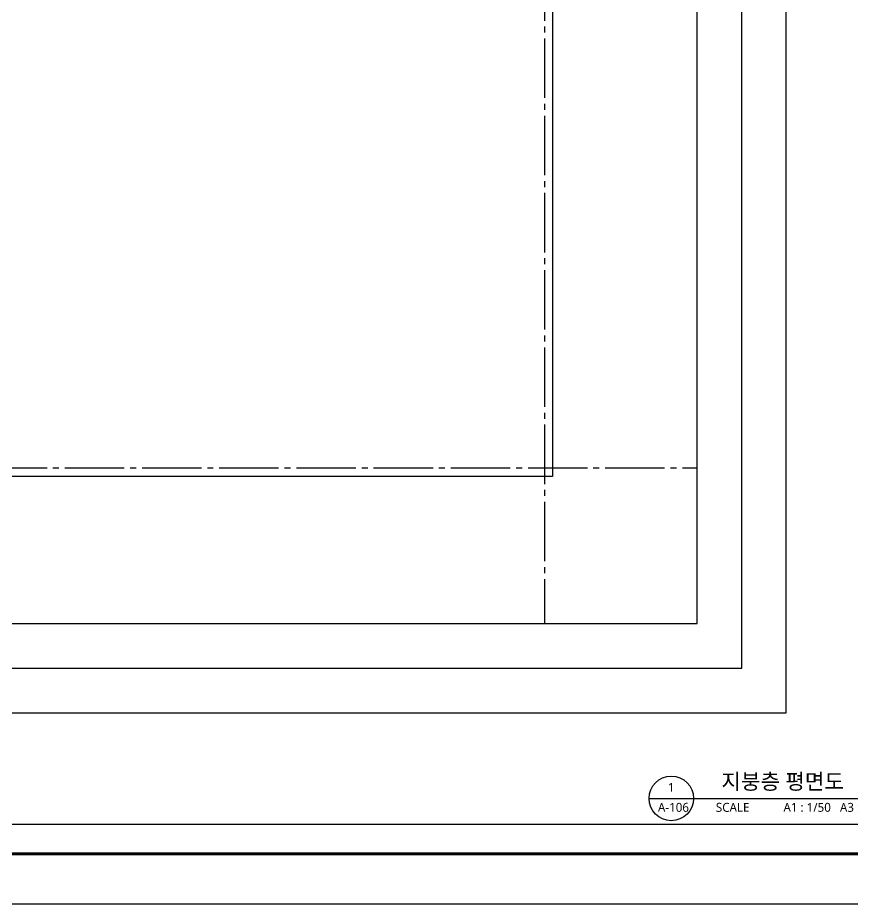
# Model space of a CAD drawing. Header units: millimetres. Extents: x 2135 to 254135, y 1035 to 90135.
# Drawn here: x 232816 to 246870, y 60435 to 75360 of the extents above; entities that cross this region are included whole.
import ezdxf
from ezdxf.enums import TextEntityAlignment as Align

# ---------------------------------------------------------------- set-up
doc = ezdxf.new("R2010")
doc.units = ezdxf.units.MM
doc.linetypes.add('CEN3', pattern=[26, 20, -2, 2, -2])
doc.linetypes.add('CENTER2', pattern=[28.575, 19.05, -3.175, 3.175, -3.175])
doc.layers.get('Defpoints').update_dxf_attribs({"color": 157})
for name, color, linetype in [('A-01-CNTL', 1, 'CENTER2'), ('A-02-ELEV', 2, 'Continuous'), ('form_TED.A', 40, 'Continuous'), ('TEXT1_TED.A', 2, 'Continuous'), ('TEXT2_TED.A', 3, 'Continuous'), ('TITLE_TED.A', 6, 'Continuous'), ('WA2(가벽)_TED.A', 7, 'Continuous')]:
    doc.layers.add(name, color=color, linetype=linetype)
doc.styles.add('맑은고딕', font='malgun.ttf')

# ---------------------------------------------------------------- blocks, each defined once
blk = doc.blocks.new('FORM_TED.A')
at = {"layer": 'Defpoints', "color": 143, "ltscale": 100, "true_color": 0x7aafdf}
for points in [[(12, 13.5), (355, 13.5), (355, 283.5), (12, 283.5)], [(30.75, 32.25), (336.25, 32.25), (336.25, 264.75), (30.75, 264.75)], [(38.25, 39.75), (328.75, 39.75), (328.75, 257.25), (38.25, 257.25)], [(45.75, 47.25), (321.25, 47.25), (321.25, 249.75), (45.75, 249.75)]]:
    blk.add_lwpolyline(points, close=True, dxfattribs=at)
at = {"layer": 'form_TED.A', "ltscale": 30}
blk.add_lwpolyline([(420, 0), (0, 0), (0, 297), (420, 297)], close=True, dxfattribs=at)
at = {"layer": 'form_TED.A', "ltscale": 30, "const_width": 0.5}
blk.add_lwpolyline([(407, 8.5), (7, 8.5), (7, 288.5), (407, 288.5)], close=True, dxfattribs=at)

msp = doc.modelspace()

# ---------------------------------------------------------------- linework, layer by layer
at = {"layer": 'A-01-CNTL', "linetype": 'CEN3', "ltscale": 50}
for p, q in [((241684.6, 85410.4), (241684.6, 65160.4)), ((216709.6, 67785.4), (244259.6, 67785.4))]:
    msp.add_line(p, q, dxfattribs=at)
at = {"layer": 'A-02-ELEV', "ltscale": 100}
msp.add_lwpolyline([(219121, 75285.4), (219121, 82935.4), (241821, 82935.4), (241821, 67635.4), (231759.4, 67635.4)], dxfattribs=at)
at = {"layer": 'TITLE_TED.A', "color": 4}
msp.add_line((243447.7, 62217.1), (247572.7, 62217.1), dxfattribs=at)
msp.add_circle((243822.7, 62217.1), 375, dxfattribs=at)

# ---------------------------------------------------------------- block references
at = {"layer": 'WA2(가벽)_TED.A', "xscale": 100, "yscale": 100, "zscale": 100}
msp.add_blockref('FORM_TED.A', (212134.6, 60435.4), dxfattribs=at)

# ---------------------------------------------------------------- texts
at = {"layer": 'TEXT1_TED.A', "linetype": 'ByBlock', "style": '맑은고딕'}
msp.add_text('지붕층 평면도', height=262.5, dxfattribs=at).set_placement((245697.7, 62292.1), align=Align.BOTTOM_CENTER)
at = {"layer": 'TEXT2_TED.A', "style": '맑은고딕'}
msp.add_text('1', height=150, dxfattribs=at).set_placement((243822.7, 62404.6), align=Align.MIDDLE_CENTER)
msp.add_text('A-106', height=150, dxfattribs=at).set_placement((243597.7, 62067.1), align=Align.MIDDLE_LEFT)
msp.add_text('SCALE', height=150, dxfattribs=at).set_placement((244572.7, 61992.1))
msp.add_text('A1 : 1/50   A3 : 1/100', height=150, dxfattribs=at).set_placement((247572.7, 61992.1), align=Align.RIGHT)

doc.saveas('drawing.dxf')
